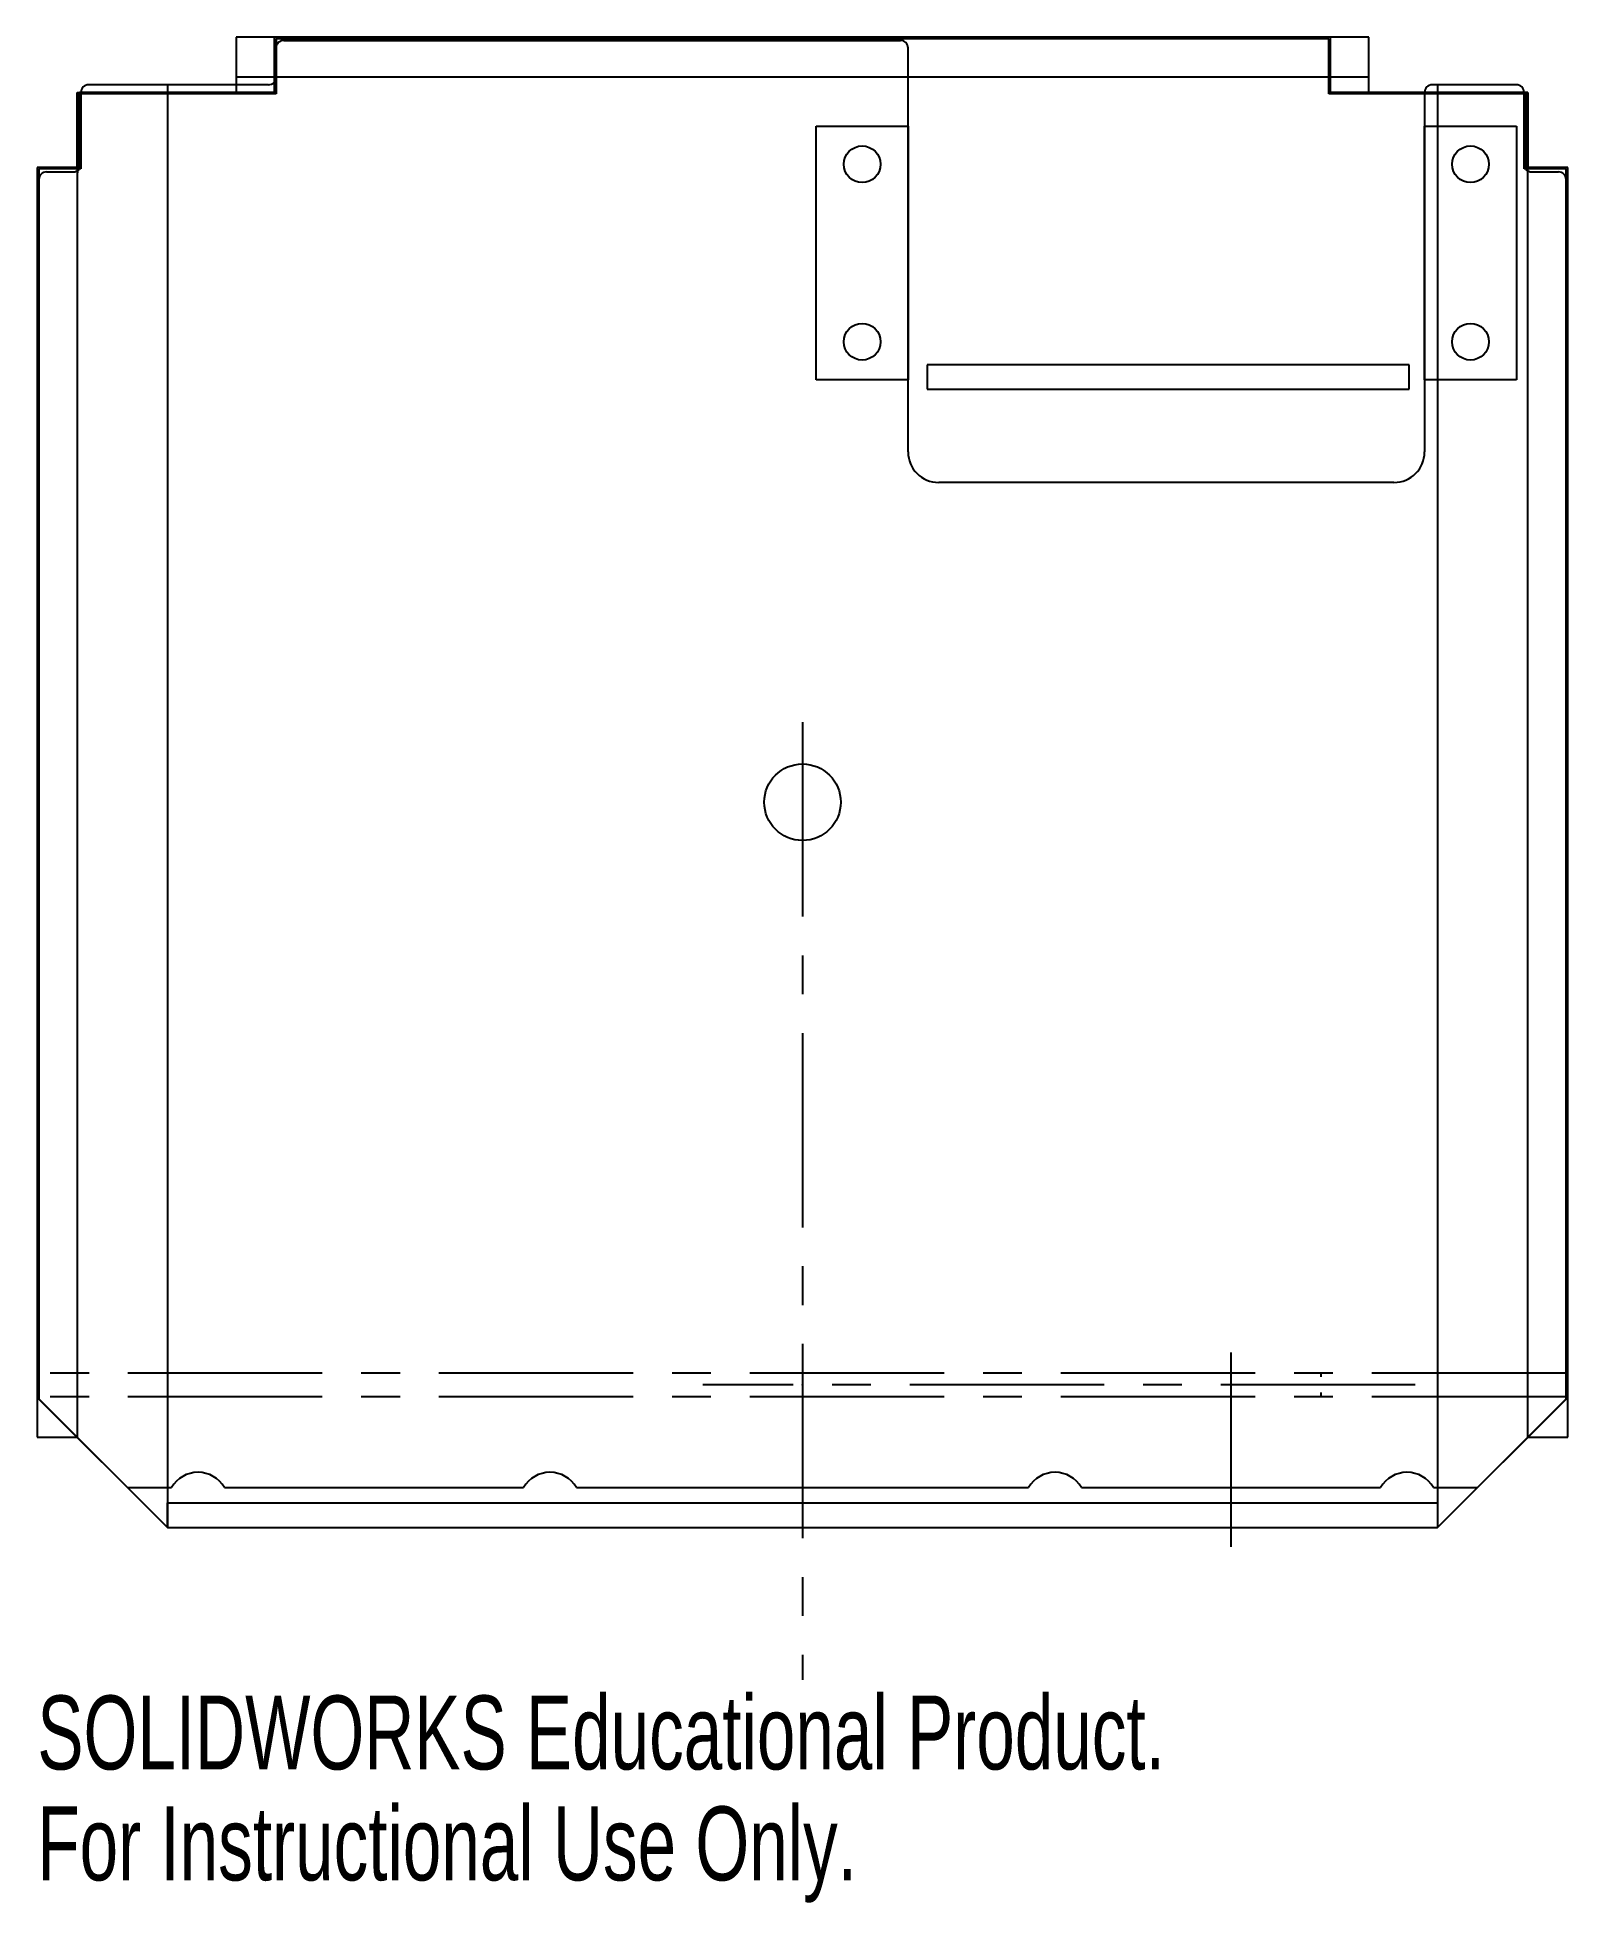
# Model space of a CAD drawing. Header units: millimetres. Extents: x -50 to 50, y -72 to 50.
import ezdxf

# ---------------------------------------------------------------- set-up
doc = ezdxf.new("R2010")
doc.units = ezdxf.units.MM
doc.header["$PDSIZE"] = -1
doc.linetypes.add('CENTERX2', pattern=[20.32, 12.7, -2.54, 2.54, -2.54])
doc.styles.add('SLDTEXTSTYLE0', font='TXT', dxfattribs={"width": 0.7})

msp = doc.modelspace()

# ---------------------------------------------------------------- linework, layer by layer
at = {"color": 7, "linetype": 'Continuous'}
for p, q in [((37, 50), (-37, 50)), ((-37, 50), (-37, 46.4)), ((-34.5, 46.4), (-34.5, 50)), ((-34.5, 50), (-34.5, 46.4)), ((34.5, 50), (-34.5, 50)), ((34.5, 46.4), (34.5, 50)), ((34.5, 46.4), (34.5, 50)), ((37, 46.4), (37, 50)), ((-34.4, 49.9), (-34.4, 46.3)), ((34.4, 49.9), (-34.4, 49.9)), ((34.4, 46.3), (34.4, 49.9)), ((-47.4, 46.4), (-47.4, 41.5)), ((-47.4, 46.4), (-37, 46.4)), ((-47.4, 41.5), (-47.4, 46.4)), ((-47.4, 46.4), (-47.25, 46.4)), ((-47.25, 41.5), (-47.25, 46.4)), ((-47.25, 46.4), (-47.25, 41.5)), ((-34.5, 46.4), (-47.25, 46.4)), ((-41.5, 46.9), (-41.5, -44.8)), ((-41.5, 46.4), (-41.5, -47.4)), ((37, 47.4), (-37, 47.4)), ((37, 47.4), (-37, 47.4)), ((-37, 46.4), (-34.5, 46.4)), ((37, 46.4), (34.5, 46.4)), ((47.25, 46.4), (34.5, 46.4)), ((47.4, 46.4), (37, 46.4)), ((41.5, 46.9), (41.5, -44.8)), ((41.5, 46.4), (41.5, -47.4)), ((47.4, 46.4), (47.25, 46.4)), ((47.25, 46.4), (47.25, 41.5)), ((47.25, 41.5), (47.25, 46.4)), ((47.4, 41.5), (47.4, 46.4)), ((47.4, 46.4), (47.4, 41.5)), ((-47.15, 46.3), (-47.15, 41.4)), ((-34.4, 46.3), (-47.15, 46.3)), ((47.15, 46.3), (34.4, 46.3)), ((47.15, 41.4), (47.15, 46.3)), ((0.9, 44.2), (6.9, 44.2)), ((0.9, 27.6), (0.9, 44.2)), ((6.9, 44.2), (6.9, 27.6)), ((40.65, 44.2), (46.65, 44.2)), ((40.65, 27.6), (40.65, 44.2)), ((46.65, 44.2), (46.65, 27.6)), ((-47.4, 41.5), (-50, 41.5)), ((-50, 41.5), (-50, -41.5)), ((-47.25, 41.5), (-50, 41.5)), ((-50, 41.5), (-50, -38.9)), ((-47.4, 41.5), (-47.4, -41.5)), ((-47.4, 41.5), (-47.25, 41.5)), ((-47.4, 41.5), (-47.4, -41.5)), ((47.4, 41.5), (47.25, 41.5)), ((50, 41.5), (47.25, 41.5)), ((50, 41.5), (47.4, 41.5)), ((47.4, -41.5), (47.4, 41.5)), ((50, -41.5), (50, 41.5)), ((50, -38.9), (50, 41.5)), ((-47.15, 41.4), (-49.9, 41.4)), ((-49.9, 41.4), (-49.9, -39)), ((-47.4, 41.2), (-47.3, 41.2)), ((49.9, 41.4), (47.15, 41.4)), ((47.4, -41.5), (47.4, 41.2)), ((49.9, -39), (49.9, 41.4)), ((8.9, 28.6), (8.15, 28.6)), ((8.15, 28.6), (8.15, 27)), ((38.9, 28.6), (8.9, 28.6)), ((39.65, 28.6), (38.9, 28.6)), ((39.65, 27), (39.65, 28.6)), ((6.9, 27.6), (0.9, 27.6)), ((8.15, 27), (8.9, 27)), ((8.9, 27), (38.9, 27)), ((38.9, 27), (39.65, 27)), ((46.65, 27.6), (40.65, 27.6)), ((33.89, -37.56), (33.89, -37.31)), ((-47.4, -41.5), (-50, -38.9)), ((-50, -38.9), (-41.5, -47.4)), ((33.89, -38.83), (33.89, -38.58)), ((41.5, -47.4), (50, -38.9)), ((47.4, -41.5), (50, -38.9)), ((-50, -41.5), (-47.4, -41.5)), ((-47.4, -41.5), (-41.5, -47.4)), ((41.5, -47.4), (47.4, -41.5)), ((47.4, -41.5), (50, -41.5)), ((-41.5, -45.8), (41.5, -45.8)), ((-41.5, -47.4), (-41.5, -45.8)), ((41.5, -45.8), (41.5, -47.4)), ((-41.5, -47.4), (41.5, -47.4)), ((-41.5, -47.4), (41.5, -47.4)), ((-41.5, -47.4), (41.5, -47.4))]:
    msp.add_line(p, q, dxfattribs=at)
at = {"color": 7, "linetype": 'Continuous', "lineweight": 25}
for p, q in [((-34.4, 49.3), (-34.4, 47.4)), ((-33.9, 49.8), (6.4, 49.8)), ((6.9, 22.9), (6.9, 49.3)), ((-47.15, 46.4), (-47.15, 41.7)), ((-34.9, 46.9), (-46.65, 46.9)), ((40.65, 46.4), (40.65, 22.9)), ((46.65, 46.9), (41.15, 46.9)), ((47.15, 41.7), (47.15, 46.4)), ((-49.9, 40.7), (-49.9, -39)), ((-49.4, 41.2), (-47.65, 41.2)), ((47.65, 41.2), (49.4, 41.2)), ((49.9, -39), (49.9, 40.7)), ((38.65, 20.9), (8.9, 20.9)), ((-49.9, -39), (-44.1, -44.8)), ((44.1, -44.8), (49.9, -39)), ((-44.1, -44.8), (-41.23, -44.8)), ((-37.77, -44.8), (-18.23, -44.8)), ((-14.77, -44.8), (14.77, -44.8)), ((18.23, -44.8), (37.77, -44.8)), ((41.23, -44.8), (44.1, -44.8))]:
    msp.add_line(p, q, dxfattribs=at)
at = {"color": 7, "linetype": 'CENTERX2'}
for p, q in [((0, 5.23), (0, -57.37)), ((28, -48.67), (28, -34.2)), ((49.9, -37.33), (-49.9, -37.33)), ((49.9, -38.86), (-49.9, -38.86)), ((40.03, -38.09), (-6.52, -38.09))]:
    msp.add_line(p, q, dxfattribs=at)
at = {"color": 7, "linetype": 'Continuous', "lineweight": 25}
for centre in [(3.9, 41.7), (43.65, 41.7), (3.9, 30.1), (43.65, 30.1)]:
    msp.add_circle(centre, 1.2, dxfattribs=at)
at = {"color": 7, "linetype": 'Continuous'}
msp.add_circle((0, 0), 2.5, dxfattribs=at)
at = {"color": 7, "linetype": 'Continuous', "lineweight": 25}
for centre, radius, start, end in [((-33.9, 49.3), 0.5, 90, 180), ((6.4, 49.3), 0.5, 0, 90), ((-46.65, 46.4), 0.5, 90, 180), ((-34.9, 47.4), 0.5, 270, 0), ((41.15, 46.4), 0.5, 90, 180), ((46.65, 46.4), 0.5, 0, 90), ((-47.65, 41.7), 0.5, 270, 0), ((47.65, 41.7), 0.5, 180, 270), ((-49.4, 40.7), 0.5, 90, 180), ((49.4, 40.7), 0.5, 0, 90), ((8.9, 22.9), 2, 180, 270), ((38.65, 22.9), 2, 270, 0), ((-39.5, -45.8), 2, 30, 150), ((-16.5, -45.8), 2, 30, 150), ((16.5, -45.8), 2, 30, 150), ((39.5, -45.8), 2, 30, 150)]:
    msp.add_arc(centre, radius, start, end, dxfattribs=at)
at = {"color": 7, "linetype": 'Continuous'}
for p in [(0, -38.09), (28, -38.09)]:
    msp.add_point(p, dxfattribs=at)

# ---------------------------------------------------------------- texts
at = {"color": 7, "linetype": 'Continuous', "char_height": 4.8336, "attachment_point": 1, "style": 'SLDTEXTSTYLE0'}
for s, insert in [('SOLIDWORKS Educational Product.', (-50, -58.39)), ('For Instructional Use Only.', (-50, -65.64))]:
    msp.add_mtext(s, dxfattribs=dict(at, insert=insert))

doc.saveas('drawing.dxf')
